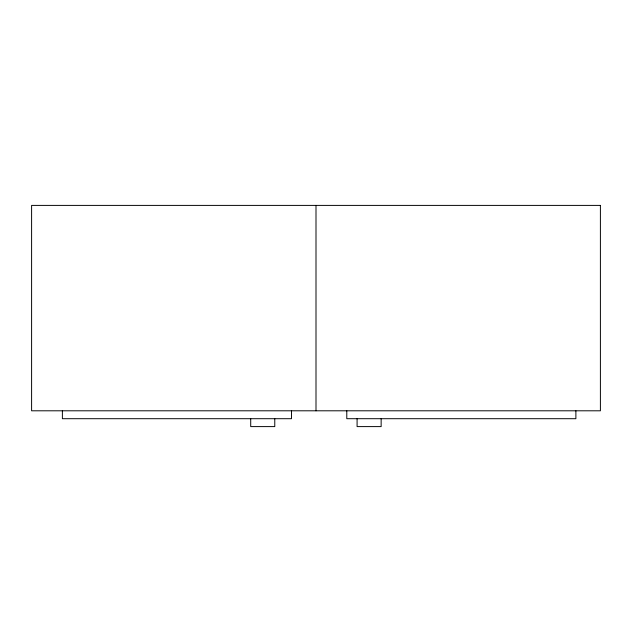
<?xml version="1.0" encoding="UTF-8"?>
<svg xmlns="http://www.w3.org/2000/svg" width="632" height="632" viewBox="0 0 632 632"><rect width="100%" height="100%" fill="white"/><g stroke="black" fill="none" stroke-linecap="round" stroke-linejoin="round"><path stroke-width="0.95" d="M575.886 410.8L575.886 418.7L346.786 418.7L346.786 410.8M381.143 418.7L381.143 426.6L357.088 426.6L357.088 418.7M316 205.4L316 410.8M291.486 410.8L291.486 418.7L62.386 418.7L62.386 410.8M274.77 418.7L274.77 426.6L250.714 426.6L250.714 418.7M600.4 205.4L31.6 205.4L31.6 410.8L600.4 410.8L600.4 205.4"/></g></svg>
